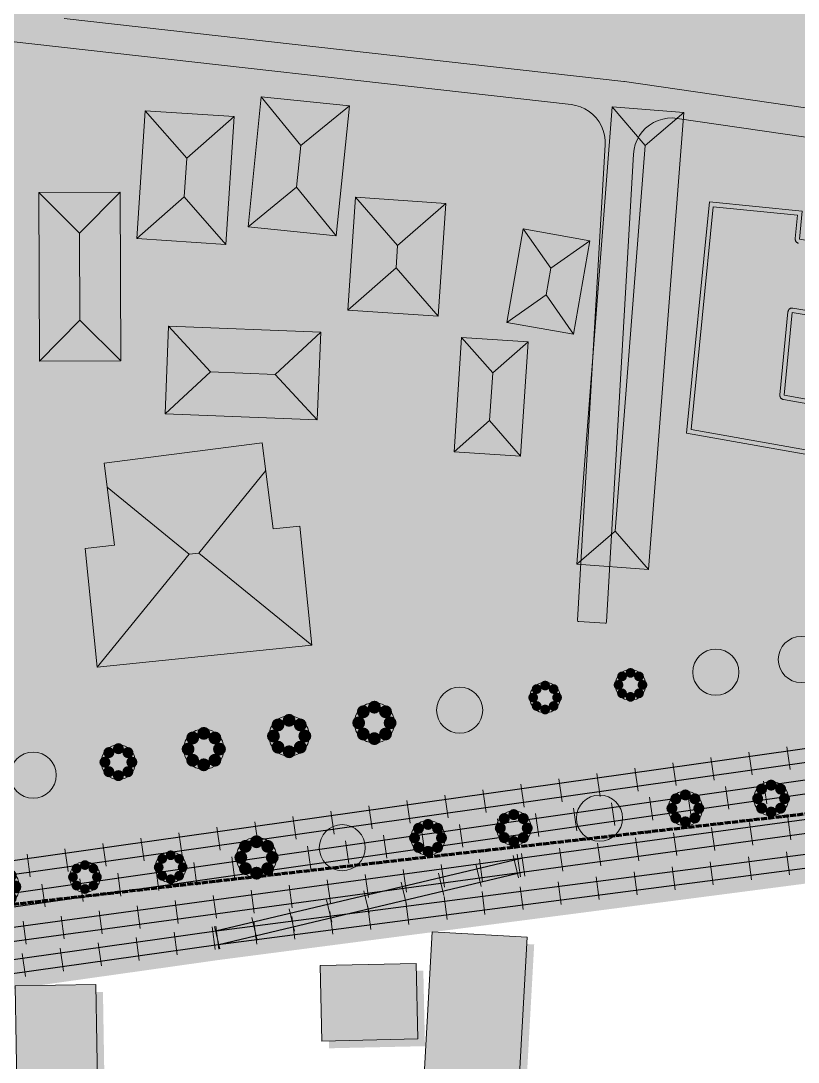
# Model space of a CAD drawing. Header units: metres. Extents: x 305909 to 307171, y 9156037 to 9156671.
# Drawn here: x 306657.2 to 306738.2, y 9156101.8 to 9156210.3 of the extents above; entities that cross this region are included whole.
import ezdxf

# ---------------------------------------------------------------- set-up
doc = ezdxf.new("R2010")
doc.units = ezdxf.units.M
doc.linetypes.add('DASHED2', pattern=[0.762, 0.635, -0.127])
for name, color, linetype, lineweight, true_color in [('B-BANGUNAN_PENDIDIKAN', 7, 'Continuous', 13, 0x78aadc), ('B-BANGUNAN_PERMUKIMAN', 7, 'Continuous', 13, 0xf0cd8c), ('B-BAYANGAN', 7, 'Continuous', 0, 0x76786c), ('B-DELINEASI', 7, 'DASHED2', 70, 0xc800c8), ('J-PERKERASAN_JALAN', 7, 'Continuous', 9, 0x989896), ('K-BANGUNAN_LUAR_TAPAK', 7, 'Continuous', 9, 0xdedede), ('K-REL_BALAS', 7, 'Continuous', 0, 0xb0a89c), ('K-REL_BANTALAN', 7, 'Continuous', 9, 0x5a5a5a), ('K-REL_KA', 7, 'Continuous', 25, 0x282828), ('V-POHON_PENEDUH', 7, 'Continuous', 13, 0x288232), ('Z-R', 7, 'Continuous', 0, 0xfaf4e6), ('Z-RTH', 7, 'Continuous', 0, 0xc7e4ba), ('Z-SPU-1', 7, 'Continuous', 0, 0xd6e6f7)]:
    doc.layers.add(name, color=color, linetype=linetype, lineweight=lineweight, true_color=true_color)

# ---------------------------------------------------------------- blocks, each defined once
blk = doc.blocks.new('POHON')
at = {"true_color": 0x347638}
h = blk.add_hatch(color=97, dxfattribs=at)
h.dxf.hatch_style = 1
edge = h.paths.add_edge_path()
edge.add_arc((0, 0), 1, 0, 360)
at = {"true_color": 0x3e843e}
h = blk.add_hatch(color=97, dxfattribs=at)
h.dxf.hatch_style = 1
edge = h.paths.add_edge_path()
edge.add_arc((0, 0.78), 0.32, 0, 360)
h = blk.add_hatch(color=97, dxfattribs=at)
h.dxf.hatch_style = 1
edge = h.paths.add_edge_path()
edge.add_arc((-0.552, 0.552), 0.32, 0, 360)
at = {"true_color": 0x62a556}
h = blk.add_hatch(color=85, dxfattribs=at)
h.dxf.hatch_style = 1
edge = h.paths.add_edge_path()
edge.add_arc((-0.2, 0.22), 0.55, 0, 360)
at = {"true_color": 0x697060}
h = blk.add_hatch(color=251, dxfattribs=at)
h.dxf.hatch_style = 1
edge = h.paths.add_edge_path()
edge.add_arc((0.38, -0.38), 1, 0, 360)
at = {"true_color": 0x3e843e}
h = blk.add_hatch(color=97, dxfattribs=at)
h.dxf.hatch_style = 1
edge = h.paths.add_edge_path()
edge.add_arc((0.552, 0.552), 0.32, 0, 360)
h = blk.add_hatch(color=97, dxfattribs=at)
h.dxf.hatch_style = 1
edge = h.paths.add_edge_path()
edge.add_arc((-0.78, 0), 0.32, 0, 360)
h = blk.add_hatch(color=97, dxfattribs=at)
h.dxf.hatch_style = 1
edge = h.paths.add_edge_path()
edge.add_arc((0.78, 0), 0.32, 0, 360)
h = blk.add_hatch(color=97, dxfattribs=at)
h.dxf.hatch_style = 1
edge = h.paths.add_edge_path()
edge.add_arc((-0.552, -0.552), 0.32, 0, 360)
h = blk.add_hatch(color=97, dxfattribs=at)
h.dxf.hatch_style = 1
edge = h.paths.add_edge_path()
edge.add_arc((0.552, -0.552), 0.32, 0, 360)
h = blk.add_hatch(color=97, dxfattribs=at)
h.dxf.hatch_style = 1
edge = h.paths.add_edge_path()
edge.add_arc((0, -0.78), 0.32, 0, 360)
at = {"color": 99, "lineweight": 9, "true_color": 0x235528}
blk.add_circle((0, 0), 1, dxfattribs=at)

msp = doc.modelspace()

# ---------------------------------------------------------------- hatches: boundary and pattern name
at = {"layer": 'B-BANGUNAN_PENDIDIKAN', "true_color": 0x6ea1de}
h = msp.add_hatch(color=153, dxfattribs=at)
h.dxf.hatch_style = 1
h.paths.add_polyline_path([(306686.36, 9156197.34), (306685.92, 9156192.97), (306680.86, 9156188.85), (306682.23, 9156202.4), (306686.36, 9156197.34)])
at = {"layer": 'B-BANGUNAN_PENDIDIKAN', "true_color": 0x6b9eda}
h = msp.add_hatch(color=153, dxfattribs=at)
h.dxf.hatch_style = 1
h.paths.add_polyline_path([(306686.36, 9156197.34), (306682.23, 9156202.4), (306691.42, 9156201.47), (306686.36, 9156197.34)])
at = {"layer": 'B-BANGUNAN_PENDIDIKAN', "true_color": 0x557ead}
h = msp.add_hatch(color=145, dxfattribs=at)
h.dxf.hatch_style = 1
h.paths.add_polyline_path([(306690.04, 9156187.92), (306690.04, 9156187.92), (306685.92, 9156192.97), (306686.36, 9156197.34), (306691.42, 9156201.47), (306691.42, 9156201.47), (306690.04, 9156187.92)])
at = {"layer": 'B-BANGUNAN_PENDIDIKAN', "true_color": 0x6da1dd}
h = msp.add_hatch(color=153, dxfattribs=at)
h.dxf.hatch_style = 1
h.paths.add_polyline_path([(306674.47, 9156196), (306674.21, 9156191.96), (306669.26, 9156187.62), (306669.26, 9156187.62), (306670.13, 9156200.95), (306674.47, 9156196)])
at = {"layer": 'B-BANGUNAN_PENDIDIKAN', "true_color": 0x6c9fda}
h = msp.add_hatch(color=153, dxfattribs=at)
h.dxf.hatch_style = 1
h.paths.add_polyline_path([(306679.42, 9156200.34), (306674.47, 9156196), (306670.13, 9156200.95), (306679.42, 9156200.34)])
at = {"layer": 'B-BANGUNAN_PENDIDIKAN', "true_color": 0x567eae}
h = msp.add_hatch(color=145, dxfattribs=at)
h.dxf.hatch_style = 1
h.paths.add_polyline_path([(306678.55, 9156187.01), (306674.21, 9156191.96), (306674.47, 9156196), (306679.42, 9156200.34), (306678.55, 9156187.01)])
at = {"layer": 'B-BANGUNAN_PENDIDIKAN', "true_color": 0x5881b1}
h = msp.add_hatch(color=145, dxfattribs=at)
h.dxf.hatch_style = 1
h.paths.add_polyline_path([(306680.86, 9156188.85), (306680.86, 9156188.85), (306685.92, 9156192.97), (306690.04, 9156187.92), (306685.54, 9156188.37), (306680.86, 9156188.85)])
at = {"layer": 'B-BANGUNAN_PENDIDIKAN', "true_color": 0x6da0dc}
h = msp.add_hatch(color=153, dxfattribs=at)
h.dxf.hatch_style = 1
h.paths.add_polyline_path([(306663.3, 9156188.2), (306659.03, 9156192.43), (306667.53, 9156192.46), (306663.3, 9156188.2)])
h = msp.add_hatch(color=153, dxfattribs=at)
h.dxf.hatch_style = 1
h.paths.add_polyline_path([(306659.03, 9156192.43), (306659.03, 9156192.43), (306663.3, 9156188.2), (306663.33, 9156179.12), (306659.1, 9156174.85), (306659.03, 9156192.43)])
at = {"layer": 'B-BANGUNAN_PENDIDIKAN', "true_color": 0x567faf}
h = msp.add_hatch(color=145, dxfattribs=at)
h.dxf.hatch_style = 1
h.paths.add_polyline_path([(306667.6, 9156174.89), (306663.33, 9156179.12), (306663.3, 9156188.2), (306667.53, 9156192.46), (306667.6, 9156174.89)])
at = {"layer": 'B-BANGUNAN_PENDIDIKAN', "true_color": 0x5780b1}
h = msp.add_hatch(color=145, dxfattribs=at)
h.dxf.hatch_style = 1
h.paths.add_polyline_path([(306674.21, 9156191.96), (306678.55, 9156187.01), (306669.26, 9156187.62), (306674.21, 9156191.96)])
at = {"layer": 'B-BANGUNAN_PENDIDIKAN', "true_color": 0x567faf}
h = msp.add_hatch(color=145, dxfattribs=at)
h.dxf.hatch_style = 1
h.paths.add_polyline_path([(306659.1, 9156174.85), (306663.33, 9156179.12), (306667.6, 9156174.89), (306659.1, 9156174.85)])
at = {"layer": 'B-BANGUNAN_PENDIDIKAN', "true_color": 0x6da0dd}
h = msp.add_hatch(color=153, dxfattribs=at)
h.dxf.hatch_style = 1
h.paths.add_polyline_path([(306672.56, 9156178.5), (306672.56, 9156178.5), (306676.94, 9156173.75), (306672.2, 9156169.37), (306672.23, 9156170.12), (306672.56, 9156178.5)])
at = {"layer": 'B-BANGUNAN_PENDIDIKAN', "true_color": 0x6c9fdb}
h = msp.add_hatch(color=153, dxfattribs=at)
h.dxf.hatch_style = 1
h.paths.add_polyline_path([(306683.69, 9156173.48), (306676.94, 9156173.75), (306672.56, 9156178.5), (306688.44, 9156177.86), (306683.69, 9156173.48)])
at = {"layer": 'B-BANGUNAN_PENDIDIKAN', "true_color": 0x567fae}
h = msp.add_hatch(color=145, dxfattribs=at)
h.dxf.hatch_style = 1
h.paths.add_polyline_path([(306683.69, 9156173.48), (306688.44, 9156177.86), (306688.44, 9156177.86), (306688.07, 9156168.73), (306683.69, 9156173.48)])
at = {"layer": 'B-BANGUNAN_PENDIDIKAN', "true_color": 0x5780b0}
h = msp.add_hatch(color=145, dxfattribs=at)
h.dxf.hatch_style = 1
h.paths.add_polyline_path([(306672.2, 9156169.37), (306672.2, 9156169.37), (306676.94, 9156173.75), (306683.69, 9156173.48), (306688.07, 9156168.73), (306672.2, 9156169.37)])
at = {"layer": 'B-BANGUNAN_PENDIDIKAN', "true_color": 0x6ea1de}
h = msp.add_hatch(color=153, dxfattribs=at)
h.dxf.hatch_style = 1
h.paths.add_polyline_path([(306675.71, 9156154.86), (306674.73, 9156154.76), (306666.16, 9156161.73), (306665.84, 9156164.24), (306682.33, 9156166.36), (306682.7, 9156163.45), (306675.71, 9156154.86)])
at = {"layer": 'B-BANGUNAN_PENDIDIKAN', "true_color": 0x5983b4}
h = msp.add_hatch(color=163, dxfattribs=at)
h.dxf.hatch_style = 1
h.paths.add_polyline_path([(306675.71, 9156154.86), (306682.7, 9156163.45), (306683.48, 9156157.37), (306686.24, 9156157.65), (306687.52, 9156145.26), (306675.71, 9156154.86)])
at = {"layer": 'B-BANGUNAN_PENDIDIKAN', "true_color": 0x6da0dc}
h = msp.add_hatch(color=153, dxfattribs=at)
h.dxf.hatch_style = 1
h.paths.add_polyline_path([(306674.73, 9156154.76), (306665.13, 9156142.96), (306665.13, 9156142.96), (306663.86, 9156155.35), (306666.94, 9156155.67), (306666.16, 9156161.73), (306674.73, 9156154.76)])
at = {"layer": 'B-BANGUNAN_PENDIDIKAN', "true_color": 0x557ead}
h = msp.add_hatch(color=145, dxfattribs=at)
h.dxf.hatch_style = 1
h.paths.add_polyline_path([(306674.73, 9156154.76), (306675.71, 9156154.86), (306687.52, 9156145.26), (306665.13, 9156142.96), (306674.73, 9156154.76)])
at = {"layer": 'B-BANGUNAN_PERMUKIMAN', "true_color": 0xed9467}
h = msp.add_hatch(color=21, dxfattribs=at)
h.dxf.hatch_style = 1
h.paths.add_polyline_path([(306722.27, 9156197.32), (306719.14, 9156157.16), (306715.12, 9156153.72), (306718.82, 9156201.35), (306722.27, 9156197.32)])
at = {"layer": 'B-BANGUNAN_PERMUKIMAN', "true_color": 0xea9165}
h = msp.add_hatch(color=33, dxfattribs=at)
h.dxf.hatch_style = 1
h.paths.add_polyline_path([(306726.29, 9156200.77), (306722.27, 9156197.32), (306718.82, 9156201.35), (306718.82, 9156201.35), (306726.29, 9156200.77)])
at = {"layer": 'B-BANGUNAN_PERMUKIMAN', "true_color": 0xba7350}
h = msp.add_hatch(color=23, dxfattribs=at)
h.dxf.hatch_style = 1
h.paths.add_polyline_path([(306722.59, 9156153.14), (306722.59, 9156153.14), (306719.14, 9156157.16), (306722.27, 9156197.32), (306726.29, 9156200.77), (306722.59, 9156153.14)])
at = {"layer": 'B-BANGUNAN_PERMUKIMAN', "true_color": 0xed9367}
h = msp.add_hatch(color=21, dxfattribs=at)
h.dxf.hatch_style = 1
h.paths.add_polyline_path([(306692.06, 9156191.93), (306692.06, 9156191.93), (306696.45, 9156186.89), (306696.29, 9156184.57), (306691.25, 9156180.18), (306692.06, 9156191.93)])
at = {"layer": 'B-BANGUNAN_PERMUKIMAN', "true_color": 0xea9165}
h = msp.add_hatch(color=33, dxfattribs=at)
h.dxf.hatch_style = 1
h.paths.add_polyline_path([(306696.45, 9156186.89), (306692.06, 9156191.93), (306701.49, 9156191.29), (306696.45, 9156186.89)])
at = {"layer": 'B-BANGUNAN_PERMUKIMAN', "true_color": 0xd4845c}
h = msp.add_hatch(color=23, dxfattribs=at)
h.dxf.hatch_style = 1
h.paths.add_polyline_path([(306738.36, 9156187.58), (306747.5, 9156186.04), (306748, 9156190.31), (306754.69, 9156189.52), (306754.9, 9156191.34), (306761.89, 9156190.52), (306758.69, 9156163.11), (306751.7, 9156163.93), (306752.69, 9156172.36), (306745.99, 9156173.14), (306746.61, 9156178.43), (306737.6, 9156179.94), (306736.75, 9156171.3), (306744.63, 9156169.89), (306743.63, 9156164.33), (306726.57, 9156167.37), (306728.95, 9156191.45), (306738.64, 9156190.49), (306738.36, 9156187.58)])
at = {"layer": 'B-BANGUNAN_PERMUKIMAN', "true_color": 0xba7450}
h = msp.add_hatch(color=23, dxfattribs=at)
h.dxf.hatch_style = 1
h.paths.add_polyline_path([(306696.29, 9156184.57), (306696.45, 9156186.89), (306701.49, 9156191.29), (306700.69, 9156179.53), (306696.29, 9156184.57)])
at = {"layer": 'B-BANGUNAN_PERMUKIMAN', "true_color": 0xef9568}
h = msp.add_hatch(color=21, dxfattribs=at)
h.dxf.hatch_style = 1
h.paths.add_polyline_path([(306712.41, 9156184.54), (306711.92, 9156181.76), (306707.83, 9156178.9), (306707.83, 9156178.9), (306709.55, 9156188.63), (306712.41, 9156184.54)])
at = {"layer": 'B-BANGUNAN_PERMUKIMAN', "true_color": 0xe79064}
h = msp.add_hatch(color=33, dxfattribs=at)
h.dxf.hatch_style = 1
h.paths.add_polyline_path([(306716.5, 9156187.4), (306716.5, 9156187.4), (306712.41, 9156184.54), (306709.55, 9156188.63), (306709.55, 9156188.63), (306716.5, 9156187.4)])
at = {"layer": 'B-BANGUNAN_PERMUKIMAN', "true_color": 0xb8724f}
h = msp.add_hatch(color=35, dxfattribs=at)
h.dxf.hatch_style = 1
h.paths.add_polyline_path([(306711.92, 9156181.76), (306712.41, 9156184.54), (306716.5, 9156187.4), (306714.79, 9156177.67), (306711.92, 9156181.76)])
at = {"layer": 'B-BANGUNAN_PERMUKIMAN', "true_color": 0xbd7652}
h = msp.add_hatch(color=23, dxfattribs=at)
h.dxf.hatch_style = 1
h.paths.add_polyline_path([(306696.29, 9156184.57), (306700.69, 9156179.53), (306700.69, 9156179.53), (306691.25, 9156180.18), (306696.29, 9156184.57)])
at = {"layer": 'B-BANGUNAN_PERMUKIMAN', "true_color": 0xc07753}
h = msp.add_hatch(color=23, dxfattribs=at)
h.dxf.hatch_style = 1
h.paths.add_polyline_path([(306711.92, 9156181.76), (306714.79, 9156177.67), (306707.83, 9156178.9), (306711.92, 9156181.76)])
at = {"layer": 'B-BANGUNAN_PERMUKIMAN', "true_color": 0xed9367}
h = msp.add_hatch(color=21, dxfattribs=at)
h.dxf.hatch_style = 1
h.paths.add_polyline_path([(306703.12, 9156177.33), (306706.36, 9156173.63), (306706.03, 9156168.66), (306702.33, 9156165.42), (306703.12, 9156177.33)])
at = {"layer": 'B-BANGUNAN_PERMUKIMAN', "true_color": 0xea9165}
h = msp.add_hatch(color=33, dxfattribs=at)
h.dxf.hatch_style = 1
h.paths.add_polyline_path([(306706.36, 9156173.63), (306703.12, 9156177.33), (306710.06, 9156176.87), (306706.36, 9156173.63)])
at = {"layer": 'B-BANGUNAN_PERMUKIMAN', "true_color": 0xba7450}
h = msp.add_hatch(color=23, dxfattribs=at)
h.dxf.hatch_style = 1
h.paths.add_polyline_path([(306706.03, 9156168.66), (306706.36, 9156173.63), (306710.06, 9156176.87), (306710.06, 9156176.87), (306709.26, 9156164.96), (306706.03, 9156168.66)])
at = {"layer": 'B-BANGUNAN_PERMUKIMAN', "true_color": 0xbd7652}
h = msp.add_hatch(color=23, dxfattribs=at)
h.dxf.hatch_style = 1
h.paths.add_polyline_path([(306706.03, 9156168.66), (306709.26, 9156164.96), (306709.26, 9156164.96), (306702.33, 9156165.42), (306706.03, 9156168.66)])
h = msp.add_hatch(color=23, dxfattribs=at)
h.dxf.hatch_style = 1
h.paths.add_polyline_path([(306719.14, 9156157.16), (306722.59, 9156153.14), (306715.12, 9156153.72), (306719.14, 9156157.16)])
at = {"layer": 'B-BAYANGAN', "true_color": 0x76786c}
h = msp.add_hatch(color=8, dxfattribs=at)
h.dxf.hatch_style = 1
h.paths.add_polyline_path([(306692.47, 9156200.42), (306691.09, 9156186.87), (306681.91, 9156187.8), (306683.28, 9156201.35), (306692.47, 9156200.42)])
h = msp.add_hatch(color=8, dxfattribs=at)
h.dxf.hatch_style = 1
h.paths.add_polyline_path([(306727.04, 9156200.02), (306723.34, 9156152.39), (306715.87, 9156152.97), (306719.57, 9156200.6), (306727.04, 9156200.02)])
h = msp.add_hatch(color=8, dxfattribs=at)
h.dxf.hatch_style = 1
h.paths.add_polyline_path([(306680.47, 9156199.29), (306679.6, 9156185.96), (306670.31, 9156186.57), (306671.18, 9156199.9), (306680.47, 9156199.29)])
h = msp.add_hatch(color=8, dxfattribs=at)
h.dxf.hatch_style = 1
h.paths.add_polyline_path([(306668.65, 9156173.84), (306660.15, 9156173.8), (306660.08, 9156191.38), (306668.58, 9156191.41), (306668.65, 9156173.84)])
h = msp.add_hatch(color=8, dxfattribs=at)
h.dxf.hatch_style = 1
h.paths.add_polyline_path([(306702.24, 9156190.54), (306701.44, 9156178.78), (306692, 9156179.43), (306692.81, 9156191.18), (306702.24, 9156190.54)])
h = msp.add_hatch(color=8, dxfattribs=at)
h.dxf.hatch_style = 1
h.paths.add_polyline_path([(306739.11, 9156186.83), (306748.25, 9156185.29), (306748.75, 9156189.56), (306755.44, 9156188.77), (306755.65, 9156190.59), (306762.64, 9156189.77), (306759.44, 9156162.36), (306752.45, 9156163.18), (306753.44, 9156171.61), (306746.74, 9156172.39), (306747.36, 9156177.68), (306738.35, 9156179.19), (306737.5, 9156170.55), (306745.38, 9156169.14), (306744.38, 9156163.58), (306727.32, 9156166.62), (306729.7, 9156190.7), (306739.39, 9156189.74), (306739.11, 9156186.83)])
h = msp.add_hatch(color=8, dxfattribs=at)
h.dxf.hatch_style = 1
h.paths.add_polyline_path([(306717.25, 9156186.65), (306715.54, 9156176.92), (306708.58, 9156178.15), (306710.3, 9156187.88), (306717.25, 9156186.65)])
h = msp.add_hatch(color=8, dxfattribs=at)
h.dxf.hatch_style = 1
h.paths.add_polyline_path([(306689.49, 9156176.81), (306689.12, 9156167.68), (306673.25, 9156168.32), (306673.61, 9156177.45), (306689.49, 9156176.81)])
h = msp.add_hatch(color=8, dxfattribs=at)
h.dxf.hatch_style = 1
h.paths.add_polyline_path([(306710.81, 9156176.12), (306710.01, 9156164.21), (306703.08, 9156164.67), (306703.87, 9156176.58), (306710.81, 9156176.12)])
h = msp.add_hatch(color=8, dxfattribs=at)
h.dxf.hatch_style = 1
h.paths.add_polyline_path([(306683.38, 9156165.31), (306684.53, 9156156.32), (306687.29, 9156156.6), (306688.57, 9156144.21), (306666.18, 9156141.91), (306664.91, 9156154.3), (306667.99, 9156154.62), (306666.89, 9156163.19), (306683.38, 9156165.31)])
h = msp.add_hatch(color=8, dxfattribs=at)
h.dxf.hatch_style = 1
h.paths.add_polyline_path([(306700.8, 9156114.64), (306710.69, 9156114.09), (306709.65, 9156095.42), (306699.77, 9156095.96), (306700.8, 9156114.64)])
h = msp.add_hatch(color=8, dxfattribs=at)
h.dxf.hatch_style = 1
h.paths.add_polyline_path([(306689.13, 9156111.13), (306699.13, 9156111.36), (306699.3, 9156103.49), (306689.3, 9156103.27), (306689.13, 9156111.13)])
h = msp.add_hatch(color=8, dxfattribs=at)
h.dxf.hatch_style = 1
h.paths.add_polyline_path([(306657.31, 9156109.02), (306665.73, 9156109.15), (306665.93, 9156096.95), (306657.52, 9156096.82), (306657.31, 9156109.02)])
at = {"layer": 'J-PERKERASAN_JALAN', "true_color": 0xa8a8a6}
h = msp.add_hatch(color=253, dxfattribs=at)
h.dxf.hatch_style = 1
h.paths.add_polyline_path([(306644.85, 9156501.89), (306682.63, 9156491.9), (306683.15, 9156491.8), (306683.67, 9156491.77), (306684.2, 9156491.8), (306684.72, 9156491.91), (306685.22, 9156492.09), (306685.69, 9156492.32), (306686.12, 9156492.62), (306686.52, 9156492.98), (306686.86, 9156493.38), (306687.15, 9156493.82), (306687.37, 9156494.3), (306687.53, 9156494.8), (306687.63, 9156495.32), (306695.98, 9156569.63), (306695.99, 9156569.68), (306698.58, 9156595.65), (306698.6, 9156596.17), (306698.55, 9156596.7), (306698.43, 9156597.21), (306698.24, 9156597.7), (306697.99, 9156598.17), (306697.68, 9156598.6), (306697.32, 9156598.98), (306696.91, 9156599.31), (306696.46, 9156599.59), (306695.98, 9156599.8), (306695.48, 9156599.95), (306694.96, 9156600.03), (306670.55, 9156602.2), (306670.52, 9156602.2), (306670.5, 9156602.21), (306670.47, 9156602.21), (306657.24, 9156603.85), (306657.04, 9156603.87), (306645.01, 9156604.73), (306644.99, 9156604.73), (306644.85, 9156604.74), (306644.85, 9156621.26), (306646.4, 9156640), (306649.41, 9156640), (306647.06, 9156611.65), (306647.05, 9156611.12), (306647.11, 9156610.6), (306647.24, 9156610.08), (306647.43, 9156609.59), (306647.69, 9156609.14), (306648.01, 9156608.71), (306648.37, 9156608.34), (306648.79, 9156608.01), (306649.24, 9156607.74), (306649.73, 9156607.54), (306650.24, 9156607.4), (306650.76, 9156607.33), (306657.37, 9156606.85), (306657.42, 9156606.85), (306657.45, 9156606.85), (306657.5, 9156606.84), (306665.34, 9156605.87), (306665.87, 9156605.84), (306666.39, 9156605.88), (306666.91, 9156605.98), (306667.41, 9156606.16), (306667.88, 9156606.4), (306668.31, 9156606.69), (306668.7, 9156607.05), (306669.04, 9156607.45), (306669.33, 9156607.89), (306669.55, 9156608.36), (306669.72, 9156608.86), (306669.81, 9156609.38), (306673.32, 9156640), (306676.34, 9156640), (306672.8, 9156609.13), (306672.78, 9156608.6), (306672.82, 9156608.07), (306672.94, 9156607.55), (306673.12, 9156607.05), (306673.37, 9156606.58), (306673.67, 9156606.15), (306674.04, 9156605.76), (306674.45, 9156605.42), (306674.9, 9156605.14), (306675.39, 9156604.92), (306675.9, 9156604.77), (306676.42, 9156604.69), (306695.45, 9156603), (306695.97, 9156602.98), (306696.48, 9156603.04), (306696.98, 9156603.16), (306697.46, 9156603.34), (306697.91, 9156603.58), (306698.33, 9156603.87), (306698.7, 9156604.22), (306699.03, 9156604.61), (306699.31, 9156605.04), (306699.53, 9156605.51), (306699.69, 9156606), (306699.78, 9156606.5), (306703.85, 9156640), (306706.87, 9156640), (306702.83, 9156606.71), (306702.8, 9156606.21), (306702.83, 9156605.7), (306702.93, 9156605.21), (306703.09, 9156604.73), (306703.31, 9156604.27), (306703.58, 9156603.85), (306703.91, 9156603.46), (306704.28, 9156603.12), (306704.69, 9156602.83), (306705.13, 9156602.59), (306705.61, 9156602.41), (306706.1, 9156602.29), (306706.6, 9156602.23), (306734.8, 9156600.81), (306735.34, 9156600.82), (306735.87, 9156600.9), (306736.39, 9156601.05), (306736.88, 9156601.27), (306737.33, 9156601.55), (306737.75, 9156601.89), (306738.11, 9156602.29), (306738.42, 9156602.73), (306738.67, 9156603.2), (306738.85, 9156603.71), (306738.96, 9156604.23), (306739.01, 9156604.77), (306739.21, 9156624.77), (306739.21, 9156624.9), (306739.22, 9156624.96), (306739.23, 9156625.09), (306739.38, 9156626.14), (306739.39, 9156626.23), (306739.43, 9156626.4), (306739.46, 9156626.48), (306739.71, 9156627.27), (306739.74, 9156627.36), (306739.81, 9156627.52), (306739.88, 9156627.65), (306739.98, 9156627.79), (306740.04, 9156627.86), (306740.45, 9156628.34), (306740.52, 9156628.42), (306740.64, 9156628.54), (306740.76, 9156628.63), (306740.89, 9156628.71), (306741.02, 9156628.78), (306741.19, 9156628.84), (306741.28, 9156628.87), (306741.89, 9156629.04), (306741.98, 9156629.06), (306742.17, 9156629.09), (306742.26, 9156629.1), (306742.92, 9156629.15), (306742.96, 9156629.16), (306742.98, 9156629.16), (306743.02, 9156629.16), (306746.83, 9156629.32), (306746.83, 9156624.75), (306746.63, 9156624.79), (306746.11, 9156624.81), (306745.6, 9156624.77), (306745.09, 9156624.66), (306744.61, 9156624.49), (306744.15, 9156624.26), (306743.72, 9156623.97), (306743.33, 9156623.63), (306743, 9156623.25), (306742.71, 9156622.82), (306742.48, 9156622.36), (306742.31, 9156621.87), (306742.21, 9156621.37), (306742.17, 9156620.85), (306742.01, 9156605.08), (306742.04, 9156604.58), (306742.13, 9156604.08), (306742.28, 9156603.6), (306742.49, 9156603.13), (306742.76, 9156602.71), (306743.09, 9156602.31), (306743.46, 9156601.97), (306743.87, 9156601.67), (306744.31, 9156601.42), (306744.78, 9156601.24), (306745.27, 9156601.11), (306745.78, 9156601.05), (306746.28, 9156601.05), (306746.83, 9156601.09), (306746.83, 9156598.08), (306740.56, 9156597.65), (306740.55, 9156597.65), (306739.62, 9156597.58), (306739.5, 9156597.58), (306739.44, 9156597.58), (306739.32, 9156597.58), (306705.78, 9156599.27), (306705.27, 9156599.26), (306704.77, 9156599.19), (306704.28, 9156599.06), (306703.82, 9156598.86), (306703.38, 9156598.61), (306702.97, 9156598.31), (306702.61, 9156597.95), (306702.29, 9156597.56), (306702.03, 9156597.12), (306701.83, 9156596.66), (306701.68, 9156596.17), (306701.6, 9156595.67), (306698.97, 9156569.35), (306698.97, 9156569.34), (306698.97, 9156569.32), (306690.45, 9156493.63), (306690.43, 9156493.09), (306690.48, 9156492.56), (306690.6, 9156492.03), (306690.78, 9156491.53), (306691.04, 9156491.06), (306691.35, 9156490.62), (306691.72, 9156490.23), (306692.14, 9156489.9), (306692.6, 9156489.62), (306693.09, 9156489.41), (306693.61, 9156489.26), (306746.58, 9156478.17), (306746.83, 9156478.13), (306746.83, 9156474.9), (306746.25, 9156474.98), (306746.19, 9156474.99), (306746.15, 9156475), (306746.08, 9156475.01), (306693.92, 9156485.93), (306693.42, 9156486), (306692.91, 9156486.01), (306692.41, 9156485.95), (306691.91, 9156485.83), (306691.44, 9156485.65), (306690.99, 9156485.41), (306690.58, 9156485.11), (306690.2, 9156484.77), (306689.88, 9156484.38), (306689.6, 9156483.95), (306689.39, 9156483.49), (306689.23, 9156483.01), (306689.13, 9156482.51), (306680.22, 9156410.68), (306675.97, 9156376.46), (306675.96, 9156376.28), (306671.78, 9156323.14), (306671.77, 9156322.63), (306671.83, 9156322.13), (306671.95, 9156321.64), (306672.13, 9156321.16), (306672.37, 9156320.72), (306672.66, 9156320.31), (306673, 9156319.93), (306673.39, 9156319.61), (306673.82, 9156319.33), (306674.27, 9156319.11), (306674.76, 9156318.96), (306675.25, 9156318.86), (306742.86, 9156310.12), (306742.93, 9156310.11), (306746.83, 9156309.68), (306746.83, 9156306.46), (306742.53, 9156306.94), (306742.51, 9156306.94), (306675.12, 9156315.65), (306674.6, 9156315.68), (306674.07, 9156315.65), (306673.56, 9156315.54), (306673.06, 9156315.37), (306672.6, 9156315.14), (306672.16, 9156314.85), (306671.77, 9156314.5), (306671.42, 9156314.11), (306671.14, 9156313.67), (306670.91, 9156313.2), (306670.74, 9156312.71), (306670.64, 9156312.19), (306658.16, 9156215.04), (306658.13, 9156214.51), (306658.16, 9156213.98), (306658.27, 9156213.46), (306658.44, 9156212.96), (306658.68, 9156212.49), (306658.98, 9156212.06), (306659.33, 9156211.66), (306659.73, 9156211.32), (306660.18, 9156211.03), (306660.66, 9156210.81), (306661.16, 9156210.64), (306661.68, 9156210.55), (306720.04, 9156203.99), (306720.07, 9156203.99), (306720.09, 9156203.99), (306720.12, 9156203.98), (306746.83, 9156200.1), (306746.83, 9156197.07), (306725.61, 9156200.15), (306725.1, 9156200.19), (306724.59, 9156200.17), (306724.09, 9156200.08), (306723.6, 9156199.93), (306723.14, 9156199.72), (306722.71, 9156199.45), (306722.31, 9156199.13), (306721.96, 9156198.76), (306721.66, 9156198.35), (306721.42, 9156197.9), (306721.23, 9156197.43), (306721.1, 9156196.93), (306721.04, 9156196.43), (306718.22, 9156147.7), (306718.2, 9156147.57), (306718.08, 9156147.57), (306715.35, 9156147.73), (306715.23, 9156147.75), (306715.22, 9156147.87), (306718.09, 9156197.39), (306718.09, 9156197.89), (306718.02, 9156198.39), (306717.89, 9156198.88), (306717.7, 9156199.35), (306717.46, 9156199.79), (306717.16, 9156200.2), (306716.81, 9156200.56), (306716.41, 9156200.88), (306715.98, 9156201.14), (306715.53, 9156201.35), (306715.04, 9156201.5), (306714.55, 9156201.59), (306655.83, 9156208.19), (306655.75, 9156208.2), (306655.72, 9156208.2), (306655.65, 9156208.22), (306644.85, 9156210.24), (306644.85, 9156213.3), (306650.51, 9156212.23), (306651.05, 9156212.17), (306651.59, 9156212.18), (306652.12, 9156212.26), (306652.64, 9156212.42), (306653.14, 9156212.64), (306653.6, 9156212.93), (306654.01, 9156213.28), (306654.38, 9156213.68), (306654.69, 9156214.13), (306654.93, 9156214.61), (306655.11, 9156215.12), (306655.21, 9156215.66), (306667.63, 9156312.29), (306667.66, 9156312.83), (306667.62, 9156313.37), (306667.51, 9156313.9), (306667.32, 9156314.41), (306667.07, 9156314.88), (306666.76, 9156315.33), (306666.39, 9156315.72), (306665.97, 9156316.06), (306665.51, 9156316.34), (306665.02, 9156316.56), (306664.5, 9156316.71), (306663.96, 9156316.79), (306650.65, 9156317.81), (306650.62, 9156317.81), (306650.61, 9156317.81), (306650.59, 9156317.81), (306644.85, 9156318.38), (306644.85, 9156321.6), (306650.85, 9156321), (306650.94, 9156320.99), (306664.51, 9156319.96), (306665.04, 9156319.95), (306665.56, 9156320.01), (306666.06, 9156320.14), (306666.55, 9156320.34), (306667, 9156320.59), (306667.42, 9156320.91), (306667.79, 9156321.27), (306668.12, 9156321.68), (306668.38, 9156322.13), (306668.59, 9156322.61), (306668.73, 9156323.11), (306668.81, 9156323.63), (306672.97, 9156376.62), (306672.98, 9156376.66), (306672.98, 9156376.69), (306672.98, 9156376.73), (306676.58, 9156405.67), (306676.61, 9156406.19), (306676.57, 9156406.71), (306676.47, 9156407.22), (306676.3, 9156407.71), (306676.07, 9156408.17), (306675.78, 9156408.6), (306675.44, 9156408.99), (306675.05, 9156409.33), (306674.62, 9156409.62), (306674.16, 9156409.85), (306673.67, 9156410.02), (306673.16, 9156410.13), (306650.07, 9156413.37), (306649.95, 9156413.39), (306649.96, 9156413.52), (306650.34, 9156416.23), (306650.36, 9156416.35), (306650.49, 9156416.34), (306673.41, 9156413.12), (306673.94, 9156413.08), (306674.46, 9156413.12), (306674.98, 9156413.22), (306675.48, 9156413.38), (306675.96, 9156413.62), (306676.4, 9156413.91), (306676.79, 9156414.26), (306677.14, 9156414.66), (306677.43, 9156415.1), (306677.67, 9156415.57), (306677.83, 9156416.07), (306677.93, 9156416.59), (306686.3, 9156484.04), (306686.33, 9156484.56), (306686.29, 9156485.08), (306686.19, 9156485.59), (306686.02, 9156486.08), (306685.78, 9156486.55), (306685.49, 9156486.98), (306685.15, 9156487.37), (306684.75, 9156487.72), (306684.32, 9156488), (306683.85, 9156488.23), (306683.35, 9156488.4), (306644.85, 9156498.58), (306644.85, 9156501.89)])
at = {"layer": 'K-BANGUNAN_LUAR_TAPAK', "true_color": 0xececea}
h = msp.add_hatch(color=7, dxfattribs=at)
h.dxf.hatch_style = 1
h.paths.add_polyline_path([(306700.05, 9156115.39), (306709.94, 9156114.84), (306708.9, 9156096.17), (306699.02, 9156096.71), (306700.05, 9156115.39)])
h = msp.add_hatch(color=7, dxfattribs=at)
h.dxf.hatch_style = 1
h.paths.add_polyline_path([(306688.38, 9156111.88), (306698.38, 9156112.11), (306698.55, 9156104.24), (306688.55, 9156104.02), (306688.38, 9156111.88)])
h = msp.add_hatch(color=7, dxfattribs=at)
h.dxf.hatch_style = 1
h.paths.add_polyline_path([(306656.56, 9156109.77), (306664.98, 9156109.9), (306665.18, 9156097.7), (306656.77, 9156097.57), (306656.56, 9156109.77)])
at = {"layer": 'K-REL_BALAS', "true_color": 0xbeb8ae}
h = msp.add_hatch(color=9, dxfattribs=at)
h.dxf.hatch_style = 1
h.paths.add_polyline_path([(306482.16, 9156097.69), (306501.6, 9156097.16), (306542.59, 9156099.52), (306542.39, 9156102.19), (306542.28, 9156103.62), (306568.72, 9156105.58), (306591.59, 9156108.69), (306569.68, 9156106.67), (306569.61, 9156106.67), (306569.55, 9156106.67), (306569.48, 9156106.66), (306524.35, 9156106.47), (306524.3, 9156106.47), (306524.26, 9156106.47), (306524.22, 9156106.47), (306482.16, 9156108.6), (306482.16, 9156113.24), (306482.95, 9156113.2), (306482.16, 9156113.26), (306482.16, 9156117.91), (306520.14, 9156115.4), (306566.87, 9156114.98), (306613.86, 9156118.42), (306780.42, 9156141.94), (306829.44, 9156149.59), (306829.44, 9156141.1), (306798.46, 9156136.76), (306829.44, 9156140.94), (306829.44, 9156132.19), (306677.95, 9156112.49), (306592.69, 9156100.46), (306592.69, 9156100.46), (306592.68, 9156100.46), (306592.68, 9156100.46), (306557.24, 9156095.73), (306557.18, 9156095.72), (306557.13, 9156095.72), (306557.07, 9156095.71), (306501.77, 9156092.52), (306501.71, 9156092.52), (306501.64, 9156092.52), (306501.58, 9156092.52), (306482.16, 9156093.05), (306482.16, 9156097.69)])
at = {"layer": 'Z-R', "true_color": 0xf4f2ec}
h = msp.add_hatch(color=7, dxfattribs=at)
h.dxf.hatch_style = 1
h.paths.add_polyline_path([(306624.29, 9156242.6), (306556.39, 9156238.05), (306554, 9156281.95), (306509.63, 9156279.09), (306499.6, 9156305.81), (306466.68, 9156301.99), (306472.88, 9156235.67), (306497.91, 9156229.06), (306526.8, 9156228.99), (306531.58, 9156219.92), (306532.49, 9156127.58), (306486.31, 9156132.33), (306393.99, 9156155.2), (306332.73, 9156171.59), (306288.72, 9156190.58), (306259.62, 9156211.15), (306259.62, 9156409.34), (306281.95, 9156409), (306338.24, 9156402.75), (306341.9, 9156461.43), (306341.9, 9156461.43), (306341.9, 9156461.43), (306369.78, 9156457.84), (306369.78, 9156457.84), (306369.78, 9156457.84), (306369.78, 9156457.84), (306369.78, 9156457.84), (306369.78, 9156457.84), (306369.78, 9156457.84), (306369.78, 9156457.84), (306369.78, 9156457.84), (306369.78, 9156457.84), (306369.78, 9156457.84), (306369.78, 9156457.83), (306369.79, 9156457.83), (306369.79, 9156457.83), (306369.79, 9156457.83), (306369.79, 9156457.83), (306369.79, 9156457.83), (306360, 9156400.45), (306360, 9156400.45), (306360, 9156400.45), (306360, 9156380), (306360, 9156380), (306360, 9156380), (306440, 9156380), (306440, 9156380), (306440, 9156380), (306440, 9156532.83), (306440, 9156532.84), (306440, 9156532.84), (306424.61, 9156536.08), (306424.61, 9156536.08), (306385.74, 9156542.79), (306385.74, 9156542.79), (306305, 9156549.61), (306305, 9156549.61), (306259.62, 9156554.65), (306259.62, 9156558.54), (306291.75, 9156555.55), (306369.46, 9156545.53), (306504.83, 9156523.08), (306572.18, 9156510.31), (306677.17, 9156490.28), (306764.13, 9156475.06), (306735.94, 9156145.42), (306694.11, 9156139.2), (306694.29, 9156206.56), (306623.21, 9156213.87), (306624.29, 9156242.6)])
at = {"layer": 'Z-RTH', "true_color": 0xb2d496}
h = msp.add_hatch(color=253, dxfattribs=at)
h.dxf.hatch_style = 1
h.paths.add_polyline_path([(306647.05, 9156132), (306682.57, 9156137.44), (306694.11, 9156139.2), (306735.94, 9156145.42), (306764.13, 9156475.06), (306781.81, 9156471.97), (306781.81, 9156471.97), (306780.83, 9156466.64), (306754.67, 9156148.38), (306785.07, 9156153.87), (306794.32, 9156155.54), (306832.65, 9156160.25), (306841.66, 9156139.39), (306613.97, 9156113.41), (306609.99, 9156113.26), (306520.72, 9156109.95), (306451.76, 9156117.78), (306423.33, 9156121.01), (306406.95, 9156126.93), (306333.54, 9156153.47), (306256.18, 9156192.15), (306187.8, 9156246.71), (306141.52, 9156298.52), (306095.93, 9156355.16), (306094.2, 9156358.84), (306127.35, 9156361.25), (306133.41, 9156338.56), (306160.59, 9156296.71), (306193.37, 9156263.49), (306216.24, 9156242.78), (306246.01, 9156220.78), (306288.72, 9156190.58), (306332.73, 9156171.59), (306393.99, 9156155.2), (306486.31, 9156132.33), (306532.49, 9156127.58), (306534.3, 9156127.4), (306596.42, 9156127.4), (306647.05, 9156132)])
at = {"layer": 'Z-RTH', "true_color": 0x84b06a}
h = msp.add_hatch(dxfattribs=at)
h.set_pattern_fill('GRASS', color=83, scale=0.4)
h.paths.add_polyline_path([(306647.05, 9156132), (306682.57, 9156137.44), (306694.11, 9156139.2), (306735.94, 9156145.42), (306764.13, 9156475.06), (306781.81, 9156471.97), (306781.81, 9156471.97), (306780.83, 9156466.64), (306754.67, 9156148.38), (306785.07, 9156153.87), (306794.32, 9156155.54), (306832.65, 9156160.25), (306841.66, 9156139.39), (306613.97, 9156113.41), (306609.99, 9156113.26), (306520.72, 9156109.95), (306451.76, 9156117.78), (306423.33, 9156121.01), (306406.95, 9156126.93), (306333.54, 9156153.47), (306256.18, 9156192.15), (306187.8, 9156246.71), (306141.52, 9156298.52), (306095.93, 9156355.16), (306094.2, 9156358.84), (306127.35, 9156361.25), (306133.41, 9156338.56), (306160.59, 9156296.71), (306193.37, 9156263.49), (306216.24, 9156242.78), (306246.01, 9156220.78), (306288.72, 9156190.58), (306332.73, 9156171.59), (306393.99, 9156155.2), (306486.31, 9156132.33), (306532.49, 9156127.58), (306534.3, 9156127.4), (306596.42, 9156127.4), (306647.05, 9156132)])
at = {"layer": 'Z-SPU-1', "true_color": 0xeef0f3}
h = msp.add_hatch(color=7, dxfattribs=at)
h.dxf.hatch_style = 1
h.paths.add_polyline_path([(306596.42, 9156127.4), (306534.3, 9156127.4), (306532.49, 9156127.58), (306531.58, 9156219.92), (306526.8, 9156228.99), (306497.91, 9156229.06), (306472.88, 9156235.67), (306466.68, 9156301.99), (306499.6, 9156305.81), (306509.63, 9156279.09), (306554, 9156281.95), (306556.39, 9156238.05), (306624.29, 9156242.6), (306623.21, 9156213.87), (306694.29, 9156206.56), (306694.11, 9156139.2), (306682.57, 9156137.44), (306647.05, 9156132), (306596.42, 9156127.4)])

# ---------------------------------------------------------------- linework, layer by layer
at = {"layer": 'B-BANGUNAN_PENDIDIKAN', "color": 167, "lineweight": 9, "true_color": 0x354f6c}
for p, q in [((306682.23, 9156202.4), (306686.36, 9156197.34)), ((306691.42, 9156201.47), (306686.36, 9156197.34)), ((306670.13, 9156200.95), (306674.47, 9156196)), ((306679.42, 9156200.34), (306674.47, 9156196)), ((306686.36, 9156197.34), (306685.92, 9156192.97)), ((306674.21, 9156191.96), (306674.47, 9156196)), ((306680.86, 9156188.85), (306685.92, 9156192.97)), ((306690.04, 9156187.92), (306685.92, 9156192.97)), ((306659.03, 9156192.43), (306663.3, 9156188.2)), ((306667.53, 9156192.46), (306663.3, 9156188.2)), ((306669.26, 9156187.62), (306674.21, 9156191.96)), ((306678.55, 9156187.01), (306674.21, 9156191.96)), ((306663.3, 9156188.2), (306663.33, 9156179.12)), ((306659.1, 9156174.85), (306663.33, 9156179.12)), ((306667.6, 9156174.89), (306663.33, 9156179.12)), ((306672.56, 9156178.5), (306676.94, 9156173.75)), ((306688.44, 9156177.86), (306683.69, 9156173.48)), ((306672.2, 9156169.37), (306676.94, 9156173.75)), ((306683.69, 9156173.48), (306676.94, 9156173.75)), ((306688.07, 9156168.73), (306683.69, 9156173.48)), ((306682.7, 9156163.45), (306675.71, 9156154.86)), ((306666.16, 9156161.73), (306674.73, 9156154.76)), ((306665.13, 9156142.96), (306674.73, 9156154.76)), ((306675.71, 9156154.86), (306674.73, 9156154.76)), ((306687.52, 9156145.26), (306675.71, 9156154.86))]:
    msp.add_line(p, q, dxfattribs=at)
at = {"layer": 'B-BANGUNAN_PENDIDIKAN', "color": 167, "lineweight": 13, "true_color": 0x354f6c}
for points in [[(306691.42, 9156201.47), (306690.04, 9156187.92), (306680.86, 9156188.85), (306682.23, 9156202.4), (306691.42, 9156201.47)], [(306679.42, 9156200.34), (306678.55, 9156187.01), (306669.26, 9156187.62), (306670.13, 9156200.95), (306679.42, 9156200.34)], [(306667.6, 9156174.89), (306659.1, 9156174.85), (306659.03, 9156192.43), (306667.53, 9156192.46), (306667.6, 9156174.89)], [(306688.44, 9156177.86), (306688.07, 9156168.73), (306672.2, 9156169.37), (306672.56, 9156178.5), (306688.44, 9156177.86)], [(306682.33, 9156166.36), (306683.48, 9156157.37), (306686.24, 9156157.65), (306687.52, 9156145.26), (306665.13, 9156142.96), (306663.86, 9156155.35), (306666.94, 9156155.67), (306665.84, 9156164.24), (306682.33, 9156166.36)]]:
    msp.add_lwpolyline(points, close=True, dxfattribs=at)
at = {"layer": 'B-BANGUNAN_PERMUKIMAN', "color": 27, "lineweight": 9, "true_color": 0x744832}
for p, q in [((306718.82, 9156201.35), (306722.27, 9156197.32)), ((306726.29, 9156200.77), (306722.27, 9156197.32)), ((306719.14, 9156157.16), (306722.27, 9156197.32)), ((306692.06, 9156191.93), (306696.45, 9156186.89)), ((306701.49, 9156191.29), (306696.45, 9156186.89)), ((306709.55, 9156188.63), (306712.41, 9156184.54)), ((306716.5, 9156187.4), (306712.41, 9156184.54)), ((306696.45, 9156186.89), (306696.29, 9156184.57)), ((306691.25, 9156180.18), (306696.29, 9156184.57)), ((306700.69, 9156179.53), (306696.29, 9156184.57)), ((306711.92, 9156181.76), (306712.41, 9156184.54)), ((306707.83, 9156178.9), (306711.92, 9156181.76)), ((306714.79, 9156177.67), (306711.92, 9156181.76)), ((306703.12, 9156177.33), (306706.36, 9156173.63)), ((306710.06, 9156176.87), (306706.36, 9156173.63)), ((306706.03, 9156168.66), (306706.36, 9156173.63)), ((306702.33, 9156165.42), (306706.03, 9156168.66)), ((306709.26, 9156164.96), (306706.03, 9156168.66)), ((306715.12, 9156153.72), (306719.14, 9156157.16)), ((306722.59, 9156153.14), (306719.14, 9156157.16))]:
    msp.add_line(p, q, dxfattribs=at)
at = {"layer": 'B-BANGUNAN_PERMUKIMAN', "color": 27, "lineweight": 13, "true_color": 0x744832}
for points in [[(306726.29, 9156200.77), (306722.59, 9156153.14), (306715.12, 9156153.72), (306718.82, 9156201.35), (306726.29, 9156200.77)], [(306701.49, 9156191.29), (306700.69, 9156179.53), (306691.25, 9156180.18), (306692.06, 9156191.93), (306701.49, 9156191.29)], [(306738.36, 9156187.58), (306747.5, 9156186.04), (306748, 9156190.31), (306754.69, 9156189.52), (306754.9, 9156191.34), (306761.89, 9156190.52), (306758.69, 9156163.11), (306751.7, 9156163.93), (306752.69, 9156172.36), (306745.99, 9156173.14), (306746.61, 9156178.43), (306737.6, 9156179.94), (306736.75, 9156171.3), (306744.63, 9156169.89), (306743.63, 9156164.33), (306726.57, 9156167.37), (306728.95, 9156191.45), (306738.64, 9156190.49), (306738.36, 9156187.58)], [(306716.5, 9156187.4), (306714.79, 9156177.67), (306707.83, 9156178.9), (306709.55, 9156188.63), (306716.5, 9156187.4)], [(306710.06, 9156176.87), (306709.26, 9156164.96), (306702.33, 9156165.42), (306703.12, 9156177.33), (306710.06, 9156176.87)]]:
    msp.add_lwpolyline(points, close=True, dxfattribs=at)
at = {"layer": 'B-BANGUNAN_PERMUKIMAN', "color": 21, "lineweight": 9, "true_color": 0xfa9b6c}
for points in [[(306743.27, 9156164.85), (306727.06, 9156167.74), (306729.35, 9156190.95), (306738.15, 9156190.08), (306737.91, 9156187.62), (306737.91, 9156187.62), (306737.91, 9156187.58), (306737.91, 9156187.53), (306737.91, 9156187.49), (306737.93, 9156187.45), (306737.94, 9156187.4), (306737.96, 9156187.36), (306737.98, 9156187.33), (306738.01, 9156187.29), (306738.04, 9156187.26), (306738.08, 9156187.23), (306738.11, 9156187.2), (306738.15, 9156187.18), (306738.19, 9156187.16), (306738.24, 9156187.15)], [(306746.69, 9156178.87), (306737.67, 9156180.39), (306737.63, 9156180.39), (306737.59, 9156180.39), (306737.55, 9156180.39), (306737.5, 9156180.38), (306737.46, 9156180.37), (306737.42, 9156180.36), (306737.38, 9156180.34), (306737.34, 9156180.31), (306737.31, 9156180.29), (306737.28, 9156180.26), (306737.25, 9156180.23), (306737.22, 9156180.19), (306737.2, 9156180.15), (306737.18, 9156180.11), (306737.17, 9156180.07), (306737.16, 9156180.03), (306737.15, 9156179.99), (306736.3, 9156171.34), (306736.3, 9156171.3), (306736.3, 9156171.26), (306736.3, 9156171.21), (306736.32, 9156171.17), (306736.33, 9156171.13), (306736.35, 9156171.09), (306736.37, 9156171.05), (306736.4, 9156171.01), (306736.43, 9156170.98), (306736.46, 9156170.95), (306736.5, 9156170.92), (306736.54, 9156170.9), (306736.58, 9156170.88), (306736.62, 9156170.87), (306736.67, 9156170.86), (306744.1, 9156169.53)]]:
    msp.add_lwpolyline(points, dxfattribs=at)
at = {"layer": 'B-DELINEASI'}
msp.add_lwpolyline([(306572.18, 9156510.31), (306677.17, 9156490.28), (306781.81, 9156471.97), (306888.87, 9156462.3), (307002.84, 9156450.56), (307044.81, 9156445.34), (307040.22, 9156386.79), (307034.79, 9156283), (307033.55, 9156256.86), (307033.55, 9156224.8), (307008.36, 9156221.85), (306994.2, 9156219.78), (306994.2, 9156214.25), (306986.26, 9156211.83), (306955.52, 9156207.69), (306947.23, 9156203.2), (306914.42, 9156199.4), (306871.95, 9156198.02), (306868.84, 9156144.14), (306843.97, 9156139.65), (306613.97, 9156113.41)], dxfattribs=at)
at = {"layer": 'J-PERKERASAN_JALAN', "color": 8, "lineweight": 13, "true_color": 0x787876}
for points in [[(306661.68, 9156210.55), (306720.04, 9156203.99), (306720.07, 9156203.99), (306720.09, 9156203.99), (306720.12, 9156203.98), (306782.93, 9156194.86)], [(306782.59, 9156191.87), (306725.61, 9156200.15), (306725.1, 9156200.19), (306724.59, 9156200.17), (306724.09, 9156200.08), (306723.6, 9156199.93), (306723.14, 9156199.72), (306722.71, 9156199.45), (306722.31, 9156199.13), (306721.96, 9156198.76), (306721.66, 9156198.35), (306721.42, 9156197.9), (306721.23, 9156197.43), (306721.1, 9156196.93), (306721.04, 9156196.43), (306718.22, 9156147.7), (306718.2, 9156147.57), (306718.08, 9156147.57), (306715.35, 9156147.73), (306715.23, 9156147.75), (306715.22, 9156147.87), (306718.09, 9156197.39), (306718.09, 9156197.89), (306718.02, 9156198.39), (306717.89, 9156198.88), (306717.7, 9156199.35), (306717.46, 9156199.79), (306717.16, 9156200.2), (306716.81, 9156200.56), (306716.41, 9156200.88), (306715.98, 9156201.14), (306715.53, 9156201.35), (306715.04, 9156201.5), (306714.55, 9156201.59), (306655.83, 9156208.19)]]:
    msp.add_lwpolyline(points, dxfattribs=at)
at = {"layer": 'K-BANGUNAN_LUAR_TAPAK', "color": 253, "lineweight": 9, "true_color": 0xb0b0ae}
for points in [[(306700.05, 9156115.39), (306709.94, 9156114.84), (306708.9, 9156096.17), (306699.02, 9156096.71), (306700.05, 9156115.39)], [(306688.38, 9156111.88), (306698.38, 9156112.11), (306698.55, 9156104.24), (306688.55, 9156104.02), (306688.38, 9156111.88)], [(306656.56, 9156109.77), (306664.98, 9156109.9), (306665.18, 9156097.7), (306656.77, 9156097.57), (306656.56, 9156109.77)]]:
    msp.add_lwpolyline(points, close=True, dxfattribs=at)
at = {"layer": 'K-REL_BANTALAN'}
for points in [[(306733.06, 9156134.12), (306733.4, 9156131.75)], [(306737.02, 9156134.68), (306737.36, 9156132.31)], [(306725.14, 9156133.01), (306725.48, 9156130.63)], [(306729.1, 9156133.57), (306729.44, 9156131.19)], [(306717.22, 9156131.89), (306717.56, 9156129.51)], [(306721.18, 9156132.45), (306721.52, 9156130.07)], [(306709.3, 9156130.77), (306709.64, 9156128.39)], [(306713.26, 9156131.33), (306713.6, 9156128.95)], [(306734.93, 9156128.74), (306734.59, 9156131.11)], [(306701.38, 9156129.65), (306701.71, 9156127.27)], [(306705.34, 9156130.21), (306705.67, 9156127.83)], [(306727.01, 9156127.61), (306726.67, 9156129.98)], [(306730.97, 9156128.17), (306730.63, 9156130.55)], [(306693.46, 9156128.53), (306693.79, 9156126.15)], [(306697.42, 9156129.09), (306697.75, 9156126.71)], [(306719.09, 9156126.48), (306718.75, 9156128.85)], [(306723.05, 9156127.04), (306722.71, 9156129.42)], [(306689.5, 9156127.97), (306689.83, 9156125.59)], [(306711.17, 9156125.35), (306710.83, 9156127.72)], [(306715.13, 9156125.91), (306714.79, 9156128.29)], [(306681.57, 9156126.85), (306681.91, 9156124.48)], [(306685.54, 9156127.41), (306685.87, 9156125.04)], [(306703.25, 9156124.22), (306702.91, 9156126.59)], [(306707.21, 9156124.78), (306706.87, 9156127.16)], [(306733.48, 9156124.43), (306733.15, 9156126.81)], [(306737.44, 9156124.97), (306737.12, 9156127.35)], [(306673.65, 9156125.73), (306673.99, 9156123.36)], [(306677.61, 9156126.29), (306677.95, 9156123.92)], [(306695.33, 9156123.09), (306694.99, 9156125.46)], [(306699.29, 9156123.65), (306698.95, 9156126.03)], [(306725.55, 9156123.35), (306725.23, 9156125.73)], [(306729.51, 9156123.89), (306729.19, 9156126.27)], [(306665.73, 9156124.61), (306666.07, 9156122.24)], [(306669.69, 9156125.17), (306670.03, 9156122.8)], [(306687.41, 9156121.96), (306687.07, 9156124.33)], [(306691.37, 9156122.52), (306691.03, 9156124.9)], [(306717.62, 9156122.27), (306717.3, 9156124.65)], [(306721.59, 9156122.81), (306721.26, 9156125.19)], [(306657.81, 9156123.5), (306658.15, 9156121.12)], [(306661.77, 9156124.06), (306662.11, 9156121.68)], [(306679.49, 9156120.83), (306679.15, 9156123.2)], [(306683.45, 9156121.39), (306683.11, 9156123.77)], [(306709.05, 9156121.03), (306708.49, 9156123.37)], [(306709.25, 9156121.13), (306708.93, 9156123.51)], [(306709.7, 9156121.19), (306709.37, 9156123.57)], [(306713.66, 9156121.73), (306713.34, 9156124.11)], [(306733.33, 9156120.82), (306733.02, 9156123.2)], [(306737.3, 9156121.34), (306736.99, 9156123.72)], [(306671.57, 9156119.7), (306671.23, 9156122.07)], [(306675.53, 9156120.26), (306675.19, 9156122.64)], [(306701.33, 9156120.06), (306701, 9156122.43)], [(306705.16, 9156120.11), (306704.6, 9156122.44)], [(306705.29, 9156120.6), (306704.97, 9156122.97)], [(306725.4, 9156119.79), (306725.09, 9156122.17)], [(306729.36, 9156120.3), (306729.05, 9156122.68)], [(306663.65, 9156118.57), (306663.31, 9156120.94)], [(306667.61, 9156119.13), (306667.27, 9156121.51)], [(306693.4, 9156118.98), (306693.08, 9156121.36)], [(306697.36, 9156119.52), (306697.04, 9156121.9)], [(306701.27, 9156119.18), (306700.71, 9156121.52)], [(306717.46, 9156118.76), (306717.15, 9156121.14)], [(306721.43, 9156119.27), (306721.12, 9156121.65)], [(306659.69, 9156118), (306659.35, 9156120.38)], [(306685.47, 9156117.9), (306685.15, 9156120.28)], [(306689.44, 9156118.44), (306689.11, 9156120.82)], [(306697.38, 9156118.25), (306696.82, 9156120.59)], [(306709.53, 9156117.72), (306709.22, 9156120.1)], [(306713.5, 9156118.24), (306713.19, 9156120.62)], [(306677.55, 9156116.82), (306677.22, 9156119.2)], [(306681.51, 9156117.36), (306681.19, 9156119.74)], [(306693.48, 9156117.33), (306692.93, 9156119.66)], [(306701.6, 9156116.69), (306701.29, 9156119.07)], [(306705.56, 9156117.21), (306705.25, 9156119.59)], [(306669.62, 9156115.75), (306669.3, 9156118.12)], [(306673.58, 9156116.28), (306673.26, 9156118.66)], [(306685.7, 9156115.47), (306685.15, 9156117.81)], [(306689.59, 9156116.4), (306689.04, 9156118.74)], [(306693.66, 9156115.66), (306693.35, 9156118.04)], [(306697.63, 9156116.18), (306697.32, 9156118.56)], [(306661.69, 9156114.67), (306661.37, 9156117.05)], [(306665.65, 9156115.21), (306665.33, 9156117.59)], [(306681.81, 9156114.55), (306681.25, 9156116.88)], [(306685.73, 9156114.63), (306685.42, 9156117.01)], [(306689.7, 9156115.15), (306689.39, 9156117.53)], [(306657.73, 9156114.13), (306657.4, 9156116.51)], [(306677.44, 9156113.55), (306677.1, 9156115.92)], [(306677.92, 9156113.62), (306677.36, 9156115.96)], [(306677.8, 9156113.6), (306677.49, 9156115.98)], [(306681.76, 9156114.11), (306681.45, 9156116.49)], [(306669.52, 9156112.43), (306669.18, 9156114.81)], [(306673.48, 9156112.99), (306673.14, 9156115.37)], [(306661.6, 9156111.31), (306661.26, 9156113.69)], [(306665.56, 9156111.87), (306665.22, 9156114.25)], [(306657.64, 9156110.75), (306657.3, 9156113.13)]]:
    msp.add_lwpolyline(points, dxfattribs=at)
at = {"layer": 'K-REL_KA'}
for points in [[(306780.66, 9156140.36), (306614.03, 9156116.83), (306566.93, 9156113.38), (306520.08, 9156113.81), (306476.94, 9156116.65), (306436.38, 9156123.32), (306409.76, 9156129.69), (306382.78, 9156138.12), (306321.59, 9156161.94), (306270.83, 9156190.66), (306233.84, 9156215.59), (306193.24, 9156249.59), (306166.21, 9156275.99), (306142.03, 9156303.41), (306105.36, 9156353.85), (306090.56, 9156379.78), (306075.64, 9156410.93), (306041.7, 9156495.17), (306017.19, 9156566.43)], [(306012.06, 9156564.83), (306036.91, 9156493.31), (306070.51, 9156409.88), (306086.27, 9156377.87), (306102.42, 9156350.41), (306137.36, 9156301.19), (306162.79, 9156272.43), (306189.77, 9156245.72), (306230.45, 9156211.5), (306269.39, 9156186.19), (306321.24, 9156155.61), (306383.08, 9156133.33), (306407.52, 9156125.67), (306434.52, 9156118.81), (306481.45, 9156111.68), (306524.35, 9156109.51), (306569.43, 9156109.7), (306621.64, 9156114.51), (306775.93, 9156136.53)], [(305910.23, 9156231.58), (305946.3, 9156219.39), (306110.77, 9156163.83), (306197.15, 9156136.21), (306257.27, 9156119.47), (306315.05, 9156107.15), (306420.69, 9156097.76), (306501.63, 9156095.56), (306556.87, 9156098.74), (306592.27, 9156103.48), (306677.54, 9156115.5)], [(305909.77, 9156230.22), (305945.84, 9156218.02), (306110.31, 9156162.46), (306110.32, 9156162.46), (306196.73, 9156134.83), (306196.75, 9156134.82), (306256.91, 9156118.08), (306256.95, 9156118.07), (306314.79, 9156105.73), (306314.88, 9156105.72), (306420.58, 9156096.32), (306420.63, 9156096.32), (306501.62, 9156094.12), (306501.68, 9156094.12), (306556.98, 9156097.31), (306557.03, 9156097.31), (306592.46, 9156102.05), (306592.47, 9156102.05), (306677.74, 9156114.07)], [(306677.55, 9156115.5), (306870.39, 9156140.58), (307006.69, 9156161.44)], [(306677.73, 9156114.07), (306870.59, 9156139.16), (306870.6, 9156139.16), (307006.91, 9156160.02)], [(306780.86, 9156138.94), (306614.21, 9156115.4)], [(306621.82, 9156113.08), (306776.13, 9156135.1)], [(306709.44, 9156123.1), (306744.46, 9156127.86)], [(306709.63, 9156121.67), (306744.66, 9156126.43)], [(306542.4, 9156102.03), (306568.89, 9156103.99), (306709.44, 9156123.1)], [(306677.47, 9156115.49), (306709.37, 9156123.08)], [(306542.51, 9156100.59), (306569.02, 9156102.56), (306569.06, 9156102.56), (306709.63, 9156121.67)], [(306677.81, 9156114.09), (306709.7, 9156121.68)]]:
    msp.add_lwpolyline(points, dxfattribs=at)

# ---------------------------------------------------------------- block references
at = {"layer": 'V-POHON_PENEDUH'}
for p, xscale, yscale in [((306738.53, 9156143.78), 2.4, 2.4), ((306729.63, 9156142.46), 2.4, 2.4), ((306720.73, 9156141.13), 1.6, 1.6), ((306711.83, 9156139.81), 1.6, 1.6), ((306702.92, 9156138.49), 2.4, 2.4), ((306694.03, 9156137.17), 2.1, 2.1), ((306685.14, 9156135.8), 2.1, 2.1), ((306676.24, 9156134.44), 2.1, 2.1), ((306667.34, 9156133.08), 1.8, 1.8), ((306658.45, 9156131.72), 2.4, 2.4), ((306735.39, 9156129.28), 1.8, 1.8), ((306717.5, 9156127.24), 2.4, 2.4), ((306726.45, 9156128.26), 1.8, 1.8), ((306708.56, 9156126.21), 1.8, 1.8), ((306690.68, 9156124.17), 2.4, 2.4), ((306699.62, 9156125.19), 1.8, 1.8), ((306681.74, 9156123.15), 2.1, 2.1), ((306672.79, 9156122.13), 1.6, 1.6), ((306654.91, 9156120.09), 2.1, 2.1), ((306663.85, 9156121.11), 1.6, 1.6)]:
    msp.add_blockref('POHON', p, dxfattribs=dict(at, xscale=xscale, yscale=yscale))

doc.saveas('drawing.dxf')
